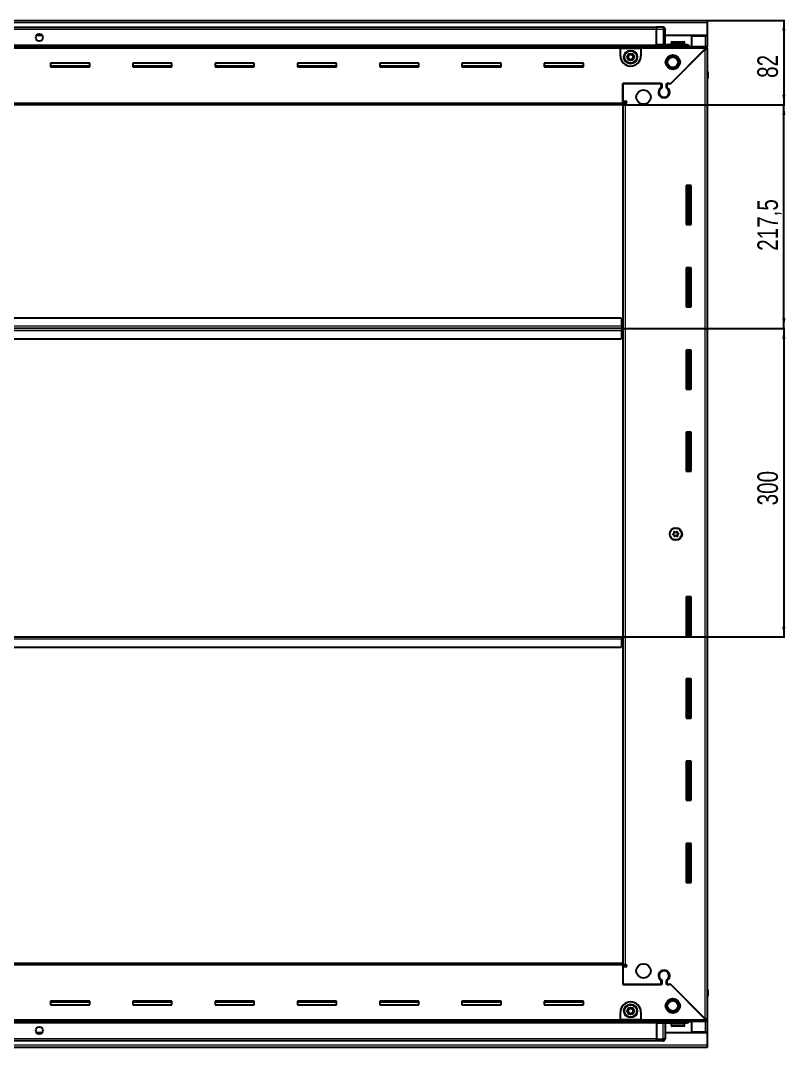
# Model space of a CAD drawing. Header units: millimetres. Extents: x 1219 to 6844, y -1844 to 1862.
# Drawn here: x 6100 to 6844, y 677 to 1676 of the extents above; entities that cross this region are included whole.
import ezdxf

# ---------------------------------------------------------------- set-up
doc = ezdxf.new("R2010")
doc.units = ezdxf.units.MM
doc.layers.add('FORMAT', color=7, linetype='Continuous')
doc.styles.add('SLDTEXTSTYLE0', font='TXT', dxfattribs={"width": 0.75})
doc.dimstyles.new('SLDDIMSTYLE0', dxfattribs={"dimtxt": 20, "dimasz": 10, "dimexe": 0, "dimexo": 0.0625, "dimgap": 5, "dimtad": 2, "dimdec": 1, "dimrnd": 1e-09, "dimzin": 12, "dimdsep": 46, "dimtxsty": 'SLDTEXTSTYLE0', "dimsah": 1, "dimcen": 0.09, "dimadec": 0, "dimazin": 3, "dimtfac": 1, "dimtofl": 0, "dimtmove": 0, "dimatfit": 3, "dimfxl": 0, "dimfrac": 2, "dimtolj": 1, "dimtzin": 12, "dimarcsym": 0})

# ---------------------------------------------------------------- blocks, each defined once
blk = doc.blocks.new('_D_7')
at = {"layer": 'FORMAT'}
for p, q in [((6768.05, 1675.82), (6843.54, 1675.82)), ((6842.54, 1675.82), (6842.54, 1593.82)), ((6686.05, 1593.82), (6843.54, 1593.82))]:
    blk.add_line(p, q, dxfattribs=at)
for points in [[(6842.54, 1675.82), (6841, 1665.82), (6844.07, 1665.82)], [(6842.54, 1593.82), (6844.07, 1603.82), (6841, 1603.82)]]:
    blk.add_solid(points, dxfattribs=at)
at = {"layer": 'FORMAT', "insert": (6816.75, 1620.05), "char_height": 20, "attachment_point": 1, "rotation": 90, "style": 'SLDTEXTSTYLE0'}
blk.add_mtext('82', dxfattribs=at)
blk = doc.blocks.new('_D_8')
at = {"layer": 'FORMAT'}
for p, q in [((6686.05, 1593.82), (6843.54, 1593.82)), ((6842.54, 1376.32), (6842.54, 1593.82)), ((6685.05, 1376.32), (6843.54, 1376.32))]:
    blk.add_line(p, q, dxfattribs=at)
for points in [[(6842.54, 1593.82), (6841, 1583.82), (6844.07, 1583.82)], [(6842.54, 1376.32), (6844.07, 1386.32), (6841, 1386.32)]]:
    blk.add_solid(points, dxfattribs=at)
at = {"layer": 'FORMAT', "insert": (6816.75, 1451.82), "char_height": 20, "attachment_point": 1, "rotation": 90, "style": 'SLDTEXTSTYLE0'}
blk.add_mtext('217,5', dxfattribs=at)
blk = doc.blocks.new('_D_9')
at = {"layer": 'FORMAT'}
for p, q in [((6685.05, 1376.32), (6843.54, 1376.32)), ((6842.54, 1376.32), (6842.54, 1076.32)), ((6685.05, 1076.32), (6843.54, 1076.32))]:
    blk.add_line(p, q, dxfattribs=at)
for points in [[(6842.54, 1376.32), (6841, 1366.32), (6844.07, 1366.32)], [(6842.54, 1076.32), (6844.07, 1086.32), (6841, 1086.32)]]:
    blk.add_solid(points, dxfattribs=at)
at = {"layer": 'FORMAT', "insert": (6816.75, 1204.16), "char_height": 20, "attachment_point": 1, "rotation": 90, "style": 'SLDTEXTSTYLE0'}
blk.add_mtext('300', dxfattribs=at)

msp = doc.modelspace()

# ---------------------------------------------------------------- linework, layer by layer
at = {"color": 7, "linetype": 'Continuous', "lineweight": 25}
for p, q in [((5369.04, 1675.82), (6768.04, 1675.82)), ((6718.54, 1669.17), (6078.54, 1669.17)), ((6718.54, 1669.32), (6718.54, 1669.32)), ((6725.04, 1669.32), (6718.54, 1669.32)), ((6725.04, 1669.32), (6718.54, 1669.32)), ((6718.54, 1669.32), (6718.54, 1667.32)), ((6768.04, 1675.82), (6768.04, 1673.72)), ((6768.04, 1673.72), (6768.04, 1661.32)), ((6121.41, 1661.32), (6115.66, 1661.32)), ((6718.54, 1652.32), (6718.54, 1667.32)), ((6727.04, 1667.32), (6727.04, 1667.32)), ((6727.04, 1652.32), (6727.04, 1667.32)), ((6768.04, 1661.32), (6727.04, 1661.32)), ((6753.04, 1650.57), (6753.04, 1660.82)), ((6753.04, 1660.82), (6765.94, 1660.82)), ((6765.94, 1660.82), (6768.04, 1660.82)), ((6766.54, 1660.82), (6766.54, 1661.32)), ((6768.04, 1660.82), (6768.04, 1661.32)), ((6768.04, 1660.82), (6768.04, 1650.57)), ((5418.54, 1651.17), (6718.54, 1651.17)), ((5453.54, 1650.57), (6683.54, 1650.57)), ((6683.54, 1648.47), (6683.54, 1650.57)), ((6683.54, 1650.57), (6703.54, 1650.57)), ((6683.54, 1649.07), (6703.54, 1649.07)), ((6683.54, 1641.57), (6683.54, 1648.47)), ((6703.54, 1650.57), (6767.04, 1650.57)), ((6703.54, 1650.57), (6703.54, 1648.47)), ((6703.54, 1648.47), (6703.54, 1641.57)), ((6718.54, 1652.32), (6718.54, 1651.82)), ((6747.54, 1652.32), (6718.54, 1652.32)), ((6718.54, 1652.29), (6718.61, 1650.57)), ((6732.54, 1614.57), (6766.44, 1648.47)), ((6733.04, 1654.22), (6733.04, 1652.32)), ((6733.84, 1655.02), (6745.24, 1655.02)), ((6746.04, 1652.32), (6746.04, 1654.22)), ((6766.54, 1648.57), (6768.04, 1648.57)), ((6767.04, 1649.07), (6767.04, 1650.57)), ((6767.04, 1650.57), (6768.04, 1650.57)), ((6767.04, 1649.07), (6768.04, 1649.07)), ((6768.04, 1649.07), (6768.04, 1650.57)), ((6768.04, 1649.07), (6768.04, 1648.57)), ((6768.04, 1648.57), (6768.04, 704.07)), ((6765.94, 1647.97), (6731.84, 1613.87)), ((6167.54, 1634.32), (6129.54, 1634.32)), ((6129.54, 1634.32), (6129.54, 1630.82)), ((6167.54, 1631.57), (6129.54, 1631.57)), ((6129.54, 1630.82), (6167.54, 1630.82)), ((6167.54, 1630.82), (6167.54, 1634.32)), ((6247.54, 1634.32), (6209.54, 1634.32)), ((6209.54, 1634.32), (6209.54, 1630.82)), ((6247.54, 1631.57), (6209.54, 1631.57)), ((6209.54, 1630.82), (6247.54, 1630.82)), ((6247.54, 1630.82), (6247.54, 1634.32)), ((6327.54, 1634.32), (6289.54, 1634.32)), ((6289.54, 1634.32), (6289.54, 1630.82)), ((6327.54, 1631.57), (6289.54, 1631.57)), ((6289.54, 1630.82), (6327.54, 1630.82)), ((6327.54, 1630.82), (6327.54, 1634.32)), ((6407.54, 1634.32), (6369.54, 1634.32)), ((6369.54, 1634.32), (6369.54, 1630.82)), ((6407.54, 1631.57), (6369.54, 1631.57)), ((6369.54, 1630.82), (6407.54, 1630.82)), ((6407.54, 1630.82), (6407.54, 1634.32)), ((6487.54, 1634.32), (6449.54, 1634.32)), ((6449.54, 1634.32), (6449.54, 1630.82)), ((6487.54, 1631.57), (6449.54, 1631.57)), ((6449.54, 1630.82), (6487.54, 1630.82)), ((6487.54, 1630.82), (6487.54, 1634.32)), ((6567.54, 1634.32), (6529.54, 1634.32)), ((6529.54, 1634.32), (6529.54, 1630.82)), ((6567.54, 1631.57), (6529.54, 1631.57)), ((6529.54, 1630.82), (6567.54, 1630.82)), ((6567.54, 1630.82), (6567.54, 1634.32)), ((6647.54, 1634.32), (6609.54, 1634.32)), ((6609.54, 1634.32), (6609.54, 1630.82)), ((6647.54, 1631.57), (6609.54, 1631.57)), ((6609.54, 1630.82), (6647.54, 1630.82)), ((6647.54, 1630.82), (6647.54, 1634.32)), ((6768.04, 1627.15), (6768.04, 1627.15)), ((6768.04, 1619.32), (6768.54, 1619.32)), ((6768.39, 733.32), (6768.39, 1619.32)), ((6768.54, 1625.82), (6768.54, 1619.32)), ((6768.54, 1619.32), (6768.54, 1625.82)), ((6768.54, 1619.32), (6768.54, 1619.32)), ((6768.54, 1619.32), (6768.54, 1619.32)), ((6686.04, 1614.57), (6723.74, 1614.57)), ((6686.04, 1595.92), (6686.04, 1614.57)), ((6686.04, 1614.57), (6686.04, 1597.32)), ((6723.04, 1614.57), (6686.04, 1614.57)), ((6723.04, 1614.57), (6723.04, 1610.68)), ((6723.74, 1614.57), (6723.74, 1610.29)), ((6728.34, 1614.57), (6732.54, 1614.57)), ((6728.34, 1610.29), (6728.34, 1614.57)), ((6731.14, 1614.57), (6729.04, 1614.57)), ((6729.04, 1610.68), (6729.04, 1614.57)), ((6731.84, 1613.87), (6731.14, 1614.57)), ((6728.04, 1601.71), (6728.04, 1600.95)), ((6686.04, 1593.82), (5451.04, 1593.82)), ((6686.04, 1597.32), (6688.89, 1597.32)), ((6688.04, 1596.32), (6686.04, 1596.32)), ((6686.04, 1595.92), (6686.04, 1593.82)), ((6686.04, 1595.32), (6688.14, 1595.32)), ((6686.04, 1593.82), (6686.04, 758.82)), ((6688.04, 1595.32), (6688.04, 1596.32)), ((6688.89, 1595.32), (6688.14, 1595.32)), ((6747.54, 1515.32), (6747.54, 1477.32)), ((6752.54, 1515.32), (6747.54, 1515.32)), ((6748.56, 1515.32), (6748.56, 1477.32)), ((6748.59, 1515.32), (6748.59, 1477.32)), ((6750.39, 1515.32), (6750.39, 1477.32)), ((6752.54, 1477.32), (6752.54, 1515.32)), ((6747.54, 1477.32), (6752.54, 1477.32)), ((6747.54, 1435.32), (6747.54, 1397.32)), ((6752.54, 1435.32), (6747.54, 1435.32)), ((6748.56, 1435.32), (6748.56, 1397.32)), ((6748.59, 1435.32), (6748.59, 1397.32)), ((6750.39, 1435.32), (6750.39, 1397.32)), ((6752.54, 1397.32), (6752.54, 1435.32)), ((6747.54, 1397.32), (6752.54, 1397.32)), ((6684.04, 1386.32), (5453.04, 1386.32)), ((6685.04, 1385.32), (6684.04, 1386.32)), ((6685.04, 1378.42), (6685.04, 1385.32)), ((6685.29, 1379.17), (6685.04, 1379.17)), ((6685.29, 1376.32), (6685.29, 1379.17)), ((6685.04, 1376.32), (5452.04, 1376.32)), ((6685.04, 1378.42), (6685.04, 1376.32)), ((6685.04, 1376.32), (6685.04, 1374.22)), ((6685.04, 1367.32), (6685.04, 1374.22)), ((6685.04, 1373.47), (6685.29, 1373.47)), ((6685.29, 1373.47), (6685.29, 1376.32)), ((6686.04, 1376.32), (6685.29, 1376.32)), ((5453.04, 1366.32), (6684.04, 1366.32)), ((6684.04, 1366.32), (6685.04, 1367.32)), ((6747.54, 1355.32), (6747.54, 1317.32)), ((6752.54, 1355.32), (6747.54, 1355.32)), ((6748.56, 1355.32), (6748.56, 1317.32)), ((6748.59, 1355.32), (6748.59, 1317.32)), ((6750.39, 1355.32), (6750.39, 1317.32)), ((6752.54, 1317.32), (6752.54, 1355.32)), ((6747.54, 1317.32), (6752.54, 1317.32)), ((6747.54, 1275.32), (6747.54, 1237.32)), ((6752.54, 1275.32), (6747.54, 1275.32)), ((6748.56, 1275.32), (6748.56, 1237.32)), ((6748.59, 1275.32), (6748.59, 1237.32)), ((6750.39, 1275.32), (6750.39, 1237.32)), ((6752.54, 1237.32), (6752.54, 1275.32)), ((6747.54, 1237.32), (6752.54, 1237.32)), ((6747.54, 1115.32), (6747.54, 1077.32)), ((6752.54, 1115.32), (6747.54, 1115.32)), ((6748.56, 1115.32), (6748.56, 1077.32)), ((6748.59, 1115.32), (6748.59, 1077.32)), ((6750.39, 1115.32), (6750.39, 1077.32)), ((6752.54, 1077.32), (6752.54, 1115.32)), ((5452.04, 1076.32), (6685.04, 1076.32)), ((6685.04, 1076.32), (6685.04, 1074.22)), ((6685.04, 1067.32), (6685.04, 1074.22)), ((6685.04, 1073.47), (6685.29, 1073.47)), ((6685.29, 1073.47), (6685.29, 1076.32)), ((6685.29, 1076.32), (6686.04, 1076.32)), ((6747.54, 1077.32), (6752.54, 1077.32)), ((5453.04, 1066.32), (6684.04, 1066.32)), ((6684.04, 1066.32), (6685.04, 1067.32)), ((6747.54, 1035.32), (6747.54, 997.32)), ((6752.54, 1035.32), (6747.54, 1035.32)), ((6748.56, 1035.32), (6748.56, 997.32)), ((6748.59, 1035.32), (6748.59, 997.32)), ((6750.39, 1035.32), (6750.39, 997.32)), ((6752.54, 997.32), (6752.54, 1035.32)), ((6747.54, 997.32), (6752.54, 997.32)), ((6747.54, 955.32), (6747.54, 917.32)), ((6752.54, 955.32), (6747.54, 955.32)), ((6748.56, 955.32), (6748.56, 917.32)), ((6748.59, 955.32), (6748.59, 917.32)), ((6750.39, 955.32), (6750.39, 917.32)), ((6752.54, 917.32), (6752.54, 955.32)), ((6747.54, 917.32), (6752.54, 917.32)), ((6747.54, 875.32), (6747.54, 837.32)), ((6752.54, 875.32), (6747.54, 875.32)), ((6748.56, 875.32), (6748.56, 837.32)), ((6748.59, 875.32), (6748.59, 837.32)), ((6750.39, 875.32), (6750.39, 837.32)), ((6752.54, 837.32), (6752.54, 875.32)), ((6747.54, 837.32), (6752.54, 837.32)), ((5451.04, 758.82), (6686.04, 758.82)), ((6686.04, 758.82), (6686.04, 756.72)), ((6688.14, 757.32), (6686.04, 757.32)), ((6686.04, 756.72), (6686.04, 738.07)), ((6686.04, 756.32), (6688.04, 756.32)), ((6686.04, 755.32), (6686.04, 738.07)), ((6688.89, 755.32), (6686.04, 755.32)), ((6688.04, 756.32), (6688.04, 757.32)), ((6688.14, 757.32), (6688.89, 757.32)), ((6728.04, 751.7), (6728.04, 750.94)), ((6723.04, 741.96), (6723.04, 738.07)), ((6723.74, 742.36), (6723.74, 738.07)), ((6728.34, 738.07), (6728.34, 742.36)), ((6729.04, 738.07), (6729.04, 741.96)), ((6723.74, 738.07), (6686.04, 738.07)), ((6686.04, 738.07), (6723.04, 738.07)), ((6732.54, 738.07), (6728.34, 738.07)), ((6729.04, 738.07), (6731.14, 738.07)), ((6731.14, 738.07), (6731.84, 738.77)), ((6731.84, 738.77), (6765.94, 704.67)), ((6766.44, 704.17), (6732.54, 738.07)), ((6768.04, 733.32), (6768.54, 733.32)), ((6768.54, 733.32), (6768.54, 733.32)), ((6768.54, 726.82), (6768.54, 733.32)), ((6768.54, 733.32), (6768.54, 726.82)), ((6167.54, 721.82), (6129.54, 721.82)), ((6129.54, 721.82), (6129.54, 718.32)), ((6129.54, 721.07), (6167.54, 721.07)), ((6167.54, 718.32), (6167.54, 721.82)), ((6247.54, 721.82), (6209.54, 721.82)), ((6209.54, 721.82), (6209.54, 718.32)), ((6209.54, 721.07), (6247.54, 721.07)), ((6247.54, 718.32), (6247.54, 721.82)), ((6327.54, 721.82), (6289.54, 721.82)), ((6289.54, 721.82), (6289.54, 718.32)), ((6289.54, 721.07), (6327.54, 721.07)), ((6327.54, 718.32), (6327.54, 721.82)), ((6407.54, 721.82), (6369.54, 721.82)), ((6369.54, 721.82), (6369.54, 718.32)), ((6369.54, 721.07), (6407.54, 721.07)), ((6407.54, 718.32), (6407.54, 721.82)), ((6487.54, 721.82), (6449.54, 721.82)), ((6449.54, 721.82), (6449.54, 718.32)), ((6449.54, 721.07), (6487.54, 721.07)), ((6487.54, 718.32), (6487.54, 721.82)), ((6567.54, 721.82), (6529.54, 721.82)), ((6529.54, 721.82), (6529.54, 718.32)), ((6529.54, 721.07), (6567.54, 721.07)), ((6567.54, 718.32), (6567.54, 721.82)), ((6647.54, 721.82), (6609.54, 721.82)), ((6609.54, 721.82), (6609.54, 718.32)), ((6609.54, 721.07), (6647.54, 721.07)), ((6647.54, 718.32), (6647.54, 721.82)), ((6129.54, 718.32), (6167.54, 718.32)), ((6209.54, 718.32), (6247.54, 718.32)), ((6289.54, 718.32), (6327.54, 718.32)), ((6369.54, 718.32), (6407.54, 718.32)), ((6449.54, 718.32), (6487.54, 718.32)), ((6529.54, 718.32), (6567.54, 718.32)), ((6609.54, 718.32), (6647.54, 718.32)), ((6683.54, 704.17), (6683.54, 711.07)), ((6703.54, 711.07), (6703.54, 704.17)), ((6718.54, 701.47), (5418.54, 701.47)), ((6683.54, 702.07), (5453.54, 702.07)), ((6683.54, 702.07), (6683.54, 704.17)), ((6703.54, 703.57), (6683.54, 703.57)), ((6703.54, 702.07), (6683.54, 702.07)), ((6703.54, 704.17), (6703.54, 702.07)), ((6767.04, 702.07), (6703.54, 702.07)), ((6718.61, 702.07), (6718.54, 700.36)), ((6718.54, 700.32), (6718.54, 700.82)), ((6747.54, 700.32), (6718.54, 700.32)), ((6718.54, 700.32), (6718.54, 685.32)), ((6727.04, 700.32), (6727.04, 685.32)), ((6733.04, 700.32), (6733.04, 698.42)), ((6746.04, 698.42), (6746.04, 700.32)), ((6753.04, 691.82), (6753.04, 702.07)), ((6766.54, 704.07), (6768.04, 704.07)), ((6767.04, 703.57), (6767.04, 702.07)), ((6768.04, 703.57), (6767.04, 703.57)), ((6768.04, 702.07), (6767.04, 702.07)), ((6768.04, 704.07), (6768.04, 703.57)), ((6768.04, 703.57), (6768.04, 702.07)), ((6768.04, 702.07), (6768.04, 691.82)), ((6115.66, 691.32), (6121.41, 691.32)), ((6727.04, 691.32), (6768.04, 691.32)), ((6740.83, 697.62), (6733.84, 697.62)), ((6745.24, 697.62), (6740.83, 697.62)), ((6765.94, 691.82), (6753.04, 691.82)), ((6768.04, 691.82), (6765.94, 691.82)), ((6766.54, 691.32), (6766.54, 691.82)), ((6768.04, 691.32), (6768.04, 691.82)), ((6768.04, 691.32), (6768.04, 678.92)), ((5418.54, 683.47), (6718.54, 683.47)), ((6718.54, 683.32), (6718.54, 685.32)), ((6725.04, 683.32), (6718.54, 683.32)), ((6718.54, 683.32), (6718.54, 683.32)), ((6718.54, 683.32), (6718.54, 683.32)), ((6725.04, 683.32), (6718.54, 683.32)), ((6726.36, 683.82), (6726.36, 683.82)), ((6768.04, 676.82), (5369.04, 676.82)), ((6768.04, 678.92), (6768.04, 676.82))]:
    msp.add_line(p, q, dxfattribs=at)
at = {"color": 8, "linetype": 'Continuous', "lineweight": 18}
for p, q in [((6768.04, 1673.72), (5369.04, 1673.72)), ((6725.04, 1669.32), (6725.04, 1667.32)), ((6718.54, 1667.17), (6078.54, 1667.17)), ((6718.54, 1667.32), (6725.04, 1667.32)), ((6727.04, 1667.32), (6725.04, 1667.32)), ((6725.04, 1667.32), (6725.04, 1652.32)), ((6765.94, 1661.32), (6765.94, 1660.82)), ((6765.94, 1660.82), (6765.94, 1650.57)), ((6718.54, 1650.59), (5418.54, 1650.59)), ((6683.54, 1648.47), (5453.54, 1648.47)), ((6718.54, 1651.82), (6078.54, 1651.82)), ((6683.54, 1648.47), (6703.54, 1648.47)), ((6766.44, 1648.47), (6703.54, 1648.47)), ((6733.04, 1654.22), (6746.04, 1654.22)), ((6765.94, 704.67), (6765.94, 1647.97)), ((6768.04, 1625.82), (6768.54, 1625.82)), ((5451.04, 1595.92), (6686.04, 1595.92)), ((6688.14, 1595.32), (6688.14, 757.32)), ((6749.8, 1477.32), (6749.8, 1515.32)), ((6751.04, 1477.32), (6751.04, 1515.32)), ((6749.8, 1397.32), (6749.8, 1435.32)), ((6751.04, 1397.32), (6751.04, 1435.32)), ((6685.04, 1378.42), (5452.04, 1378.42)), ((5452.04, 1374.22), (6685.04, 1374.22)), ((6749.8, 1317.32), (6749.8, 1355.32)), ((6751.04, 1317.32), (6751.04, 1355.32)), ((6749.8, 1237.32), (6749.8, 1275.32)), ((6751.04, 1237.32), (6751.04, 1275.32)), ((6749.8, 1077.32), (6749.8, 1115.32)), ((6751.04, 1077.32), (6751.04, 1115.32)), ((5452.04, 1074.22), (6685.04, 1074.22)), ((6749.8, 997.32), (6749.8, 1035.32)), ((6751.04, 997.32), (6751.04, 1035.32)), ((6749.8, 917.32), (6749.8, 955.32)), ((6751.04, 917.32), (6751.04, 955.32)), ((6749.8, 837.32), (6749.8, 875.32)), ((6751.04, 837.32), (6751.04, 875.32)), ((6686.04, 756.72), (5451.04, 756.72)), ((6768.04, 726.82), (6768.54, 726.82)), ((5418.54, 702.06), (6718.54, 702.06)), ((5418.54, 700.82), (6718.54, 700.82)), ((5453.54, 704.17), (6683.54, 704.17)), ((6703.54, 704.17), (6683.54, 704.17)), ((6703.54, 704.17), (6766.44, 704.17)), ((6725.04, 685.32), (6725.04, 700.32)), ((6765.94, 702.07), (6765.94, 691.82)), ((6741.01, 698.42), (6733.04, 698.42)), ((6746.04, 698.42), (6741.01, 698.42)), ((6765.94, 691.82), (6765.94, 691.32)), ((5418.54, 685.47), (6718.54, 685.47)), ((6718.54, 685.32), (6725.04, 685.32)), ((6727.04, 685.32), (6725.04, 685.32)), ((6725.04, 683.32), (6725.04, 685.32)), ((6768.04, 678.92), (5369.04, 678.92))]:
    msp.add_line(p, q, dxfattribs=at)
at = {"color": 7, "linetype": 'Continuous', "lineweight": 25, "flags": 128}
msp.add_lwpolyline([(6726.89, 1668.08), (6727, 1667.71), (6727.04, 1667.32)], dxfattribs=at)
at = {"color": 7, "linetype": 'Continuous', "lineweight": 25}
for centre, radius in [((6118.54, 1659.32), 3.5), ((6693.54, 1640.32), 6.5), ((6693.54, 1640.32), 3.46), ((6734.54, 1635.32), 7), ((6734.54, 1635.32), 6.02), ((6734.54, 1635.32), 5.1), ((6706.04, 1601.32), 7), ((6737.54, 1176.32), 6), ((6737.39, 1176.32), 5.79), ((6737.39, 1176.32), 1.85), ((6706.04, 751.32), 7), ((6734.54, 717.32), 7), ((6734.54, 717.32), 6.03), ((6734.54, 717.32), 5.1), ((6693.54, 712.32), 6.5), ((6693.54, 712.32), 3.46), ((6118.54, 693.32), 3.5)]:
    msp.add_circle(centre, radius, dxfattribs=at)
at = {"color": 8, "linetype": 'Continuous', "lineweight": 18}
for centre in [(6693.54, 1640.32), (6693.54, 712.32)]:
    msp.add_circle(centre, 5.7, dxfattribs=at)
at = {"color": 7, "linetype": 'Continuous', "lineweight": 25}
for centre, radius, start, end in [((6725.04, 1667.32), 2, 0, 90), ((6727.24, 1652.52), 0.2, 180, 270), ((6733.84, 1654.22), 0.8, 90, 180), ((6745.24, 1654.22), 0.8, 0, 90), ((6693.54, 1641.57), 10, 180, 270), ((6693.54, 1640.32), 2.5, 160.11158, 220.11158), ((6693.54, 1640.32), 2.5, 100.11158, 160.11158), ((6693.54, 1640.32), 2.5, 220.11158, 280.11158), ((6693.54, 1640.32), 2.5, 40.11158, 100.11158), ((6693.54, 1641.57), 10, 270, 0), ((6693.54, 1640.32), 2.5, 280.11158, 340.11158), ((6693.54, 1640.32), 2.5, 340.11158, 40.11158), ((6766.54, 1625.82), 2, 0, 41.40962), ((6726.04, 1606.07), 5.5, 123.05573, 56.94427), ((6726.04, 1606.07), 4.8, 118.63099, 61.36901), ((6688.89, 1596.32), 1, 270, 90), ((6688.89, 756.32), 1, 270, 90), ((6726.04, 746.57), 5.5, 303.05573, 236.94427), ((6726.04, 746.57), 4.8, 298.63099, 241.36901), ((6693.54, 711.07), 10, 90, 180), ((6693.54, 711.07), 10, 0, 90), ((6766.54, 726.82), 2, 318.59038, 0), ((6693.54, 712.32), 2.5, 147.04236, 207.04236), ((6693.54, 712.32), 2.5, 207.04236, 267.04236), ((6693.54, 712.32), 2.5, 87.04236, 147.04236), ((6693.54, 712.32), 2.5, 267.04236, 327.04236), ((6693.54, 712.32), 2.5, 27.04236, 87.04236), ((6693.54, 712.32), 2.5, 327.04236, 27.04236), ((6727.24, 700.12), 0.2, 90, 180), ((6733.84, 698.42), 0.8, 180, 270), ((6745.24, 698.42), 0.8, 270, 360), ((6725.04, 685.32), 2, 270, 0), ((6725.04, 685.32), 2, 270, 288.58003), ((6725.04, 685.32), 2, 303.94202, 311.40962)]:
    msp.add_arc(centre, radius, start, end, dxfattribs=at)
for points, knots in [([(6718.54, 1652.32), (6718.54, 1652.29), (6718.54, 1652.21), (6718.54, 1651.59), (6718.54, 1651.03), (6718.54, 1650.66), (6718.54, 1650.65)], [0, 0, 0, 0, 0.330266, 0.660532, 0.990799, 1, 1, 1, 1]), ([(6750.75, 1650.57), (6750.63, 1650.77), (6750.24, 1651.42), (6749.09, 1652.13), (6748.05, 1652.26), (6747.54, 1652.32)], [0, 0, 0, 0, 0.18225, 0.591125, 1, 1, 1, 1]), ([(6765.94, 1647.97), (6766.19, 1648.02), (6766.68, 1648.11), (6767.32, 1648.24), (6767.79, 1648.37), (6768.01, 1648.48), (6768.03, 1648.55), (6768.04, 1648.57)], [0, 0, 0, 0, 0.230255, 0.448522, 0.666786, 0.88505, 1, 1, 1, 1]), ([(6767.04, 1650.57), (6766.99, 1650.55), (6766.9, 1650.49), (6766.77, 1650.1), (6766.64, 1649.54), (6766.53, 1648.96), (6766.46, 1648.6), (6766.44, 1648.47)], [0, 0, 0, 0, 0.230255, 0.448522, 0.666786, 0.88505, 1, 1, 1, 1]), ([(6690.69, 1639.82), (6690.74, 1639.93), (6690.94, 1640.5), (6691.28, 1641.43), (6691.56, 1642.21), (6691.68, 1642.53)], [0, 0, 0, 0, 0.133125, 0.637099, 1, 1, 1, 1]), ([(6692.55, 1637.61), (6692.22, 1638), (6691.6, 1638.74), (6690.98, 1639.48), (6690.69, 1639.82)], [0, 0, 0, 0, 0.534686, 1, 1, 1, 1]), ([(6691.68, 1642.53), (6692.18, 1642.62), (6693.13, 1642.79), (6694.08, 1642.96), (6694.52, 1643.04)], [0, 0, 0, 0, 0.534686, 1, 1, 1, 1]), ([(6694.52, 1643.04), (6694.85, 1642.64), (6695.47, 1641.91), (6696.09, 1641.17), (6696.38, 1640.83)], [0, 0, 0, 0, 0.534686, 1, 1, 1, 1]), ([(6696.38, 1640.83), (6696.26, 1640.51), (6695.98, 1639.73), (6695.64, 1638.8), (6695.44, 1638.23), (6695.4, 1638.12)], [0, 0, 0, 0, 0.362901, 0.866875, 1, 1, 1, 1]), ([(6695.4, 1638.12), (6694.89, 1638.03), (6693.94, 1637.86), (6692.99, 1637.69), (6692.55, 1637.61)], [0, 0, 0, 0, 0.534686, 1, 1, 1, 1]), ([(6735.75, 1178.6), (6735.74, 1178.59), (6735.72, 1178.57), (6735.71, 1178.51), (6735.7, 1178.37), (6735.76, 1177.98), (6735.83, 1177.45), (6735.6, 1176.86), (6735.2, 1176.53), (6734.87, 1176.32), (6734.68, 1176.18), (6734.62, 1176.11), (6734.6, 1176.07), (6734.6, 1176.03), (6734.61, 1176), (6734.66, 1175.95), (6734.9, 1175.82), (6735.35, 1175.67), (6735.94, 1175.29), (6736.12, 1174.6), (6736.12, 1174.12), (6736.17, 1173.86), (6736.2, 1173.8), (6736.23, 1173.77), (6736.26, 1173.76), (6736.29, 1173.76), (6736.33, 1173.78), (6736.41, 1173.81), (6736.59, 1173.94), (6736.89, 1174.18), (6737.33, 1174.46), (6737.96, 1174.49), (6738.44, 1174.25), (6738.79, 1174.08), (6738.94, 1174.03), (6739, 1174.04), (6739.03, 1174.05), (6739.05, 1174.08), (6739.07, 1174.14), (6739.07, 1174.28), (6739.02, 1174.66), (6738.94, 1175.2), (6739.18, 1175.79), (6739.57, 1176.11), (6739.9, 1176.33), (6740.1, 1176.47), (6740.16, 1176.54), (6740.17, 1176.58), (6740.17, 1176.61), (6740.16, 1176.64), (6740.11, 1176.7), (6739.87, 1176.82), (6739.43, 1176.98), (6738.83, 1177.36), (6738.65, 1178.05), (6738.65, 1178.53), (6738.6, 1178.79), (6738.57, 1178.85), (6738.55, 1178.87), (6738.52, 1178.88), (6738.48, 1178.88), (6738.44, 1178.87), (6738.36, 1178.83), (6738.18, 1178.7), (6737.88, 1178.46), (6737.44, 1178.19), (6736.81, 1178.15), (6736.33, 1178.4), (6735.98, 1178.57), (6735.83, 1178.61), (6735.78, 1178.61), (6735.76, 1178.6), (6735.75, 1178.6)], [0, 0, 0, 0, 0.002009, 0.00442, 0.009365, 0.025528, 0.067705, 0.095786, 0.124646, 0.150342, 0.160519, 0.163394, 0.165697, 0.167245, 0.168874, 0.17077, 0.178606, 0.211994, 0.249994, 0.287995, 0.321383, 0.329219, 0.331115, 0.332744, 0.334292, 0.336217, 0.338535, 0.341318, 0.349662, 0.375358, 0.404217, 0.432298, 0.474475, 0.490639, 0.496669, 0.49844, 0.5, 0.502009, 0.50442, 0.509365, 0.525528, 0.567705, 0.595786, 0.624646, 0.650342, 0.660519, 0.663394, 0.665697, 0.667245, 0.668874, 0.67077, 0.678606, 0.711994, 0.749994, 0.787995, 0.821383, 0.829219, 0.831115, 0.832744, 0.834292, 0.836217, 0.838535, 0.841318, 0.849662, 0.875358, 0.904217, 0.932298, 0.974475, 0.990639, 0.996669, 0.99844, 1, 1, 1, 1]), ([(6690.65, 712.47), (6690.93, 712.91), (6691.46, 713.71), (6691.98, 714.52), (6692.22, 714.89)], [0, 0, 0, 0, 0.534686, 1, 1, 1, 1]), ([(6691.97, 709.9), (6691.73, 710.36), (6691.29, 711.22), (6690.86, 712.07), (6690.65, 712.47)], [0, 0, 0, 0, 0.534686, 1, 1, 1, 1]), ([(6694.85, 709.75), (6694.5, 709.77), (6693.68, 709.81), (6692.69, 709.86), (6692.09, 709.89), (6691.97, 709.9)], [0, 0, 0, 0, 0.362901, 0.866875, 1, 1, 1, 1]), ([(6692.22, 714.89), (6692.35, 714.89), (6692.95, 714.86), (6693.94, 714.81), (6694.76, 714.76), (6695.11, 714.75)], [0, 0, 0, 0, 0.133125, 0.637099, 1, 1, 1, 1]), ([(6696.42, 712.17), (6696.14, 711.74), (6695.61, 710.93), (6695.09, 710.13), (6694.85, 709.75)], [0, 0, 0, 0, 0.534686, 1, 1, 1, 1]), ([(6695.11, 714.75), (6695.34, 714.29), (6695.78, 713.43), (6696.22, 712.57), (6696.42, 712.17)], [0, 0, 0, 0, 0.5346859, 1, 1, 1, 1]), ([(6718.54, 700.32), (6718.54, 700.36), (6718.54, 700.44), (6718.54, 701.05), (6718.54, 701.63), (6718.54, 702.03), (6718.54, 702.06)], [0, 0, 0, 0, 0.324279, 0.648558, 0.972836, 1, 1, 1, 1]), ([(6750.75, 702.07), (6750.63, 701.87), (6750.24, 701.22), (6749.09, 700.51), (6748.05, 700.39), (6747.54, 700.32)], [0, 0, 0, 0, 0.1822499, 0.5911249, 1, 1, 1, 1]), ([(6768.04, 704.07), (6768.01, 704.12), (6767.96, 704.21), (6767.56, 704.34), (6767.01, 704.47), (6766.43, 704.58), (6766.06, 704.65), (6765.94, 704.67)], [0, 0, 0, 0, 0.230255, 0.448522, 0.666786, 0.88505, 1, 1, 1, 1]), ([(6766.44, 704.17), (6766.48, 703.92), (6766.57, 703.43), (6766.71, 702.79), (6766.84, 702.32), (6766.95, 702.1), (6767.01, 702.08), (6767.04, 702.07)], [0, 0, 0, 0, 0.2302553, 0.4485219, 0.6667858, 0.8850496, 1, 1, 1, 1])]:
    msp.add_open_spline(points, degree=3, knots=knots, dxfattribs=at)
at = {"color": 8, "linetype": 'Continuous', "lineweight": 18}
for points, knots in [([(6747.54, 1652.32), (6747.54, 1652.28), (6747.54, 1652.2), (6747.54, 1651.77), (6747.54, 1651.31), (6747.54, 1650.9), (6747.54, 1650.63), (6747.54, 1650.57)], [0, 0, 0, 0, 0.359753, 0.553414, 0.751185, 0.948956, 1, 1, 1, 1]), ([(6747.54, 700.32), (6747.54, 700.37), (6747.54, 700.44), (6747.54, 700.88), (6747.54, 701.33), (6747.54, 701.75), (6747.54, 702.02), (6747.54, 702.07)], [0, 0, 0, 0, 0.3597529, 0.5534142, 0.7511852, 0.9489563, 1, 1, 1, 1])]:
    msp.add_open_spline(points, degree=3, knots=knots, dxfattribs=at)
at = {"color": 7, "linetype": 'Continuous', "lineweight": 25}
for points in [[(6765.94, 1647.97), (6766.01, 1648.02), (6766.17, 1648.12), (6766.37, 1648.27), (6766.51, 1648.42), (6766.53, 1648.52), (6766.54, 1648.57)], [(6767.04, 1649.07), (6766.99, 1649.06), (6766.89, 1649.05), (6766.74, 1648.91), (6766.59, 1648.71), (6766.49, 1648.55), (6766.44, 1648.47)], [(6766.54, 704.07), (6766.53, 704.12), (6766.51, 704.22), (6766.37, 704.37), (6766.17, 704.52), (6766.01, 704.62), (6765.94, 704.67)], [(6766.44, 704.17), (6766.49, 704.09), (6766.59, 703.94), (6766.74, 703.74), (6766.89, 703.6), (6766.99, 703.58), (6767.04, 703.57)]]:
    msp.add_open_spline(points, degree=3, dxfattribs=at)

# ---------------------------------------------------------------- dimensions: what is measured, and where the dimension line sits
at = {"layer": 'FORMAT'}
for base, p1, p2, picture, middle in [((6842.54, 1593.82), (6768.04, 1675.82), (6686.04, 1593.82), '_D_7', (6842.54, 1634.82)), ((6842.54, 1593.82), (6685.04, 1376.32), (6686.04, 1593.82), '_D_8', (6842.54, 1485.07)), ((6842.54, 1076.32), (6685.04, 1376.32), (6685.04, 1076.32), '_D_9', (6842.54, 1226.32))]:
    dim = msp.add_linear_dim(base=base, p1=p1, p2=p2, angle=90, dimstyle='SLDDIMSTYLE0', dxfattribs=at)
    dim.commit()
    dim.dimension.update_dxf_attribs({"geometry": picture, "text_midpoint": middle, "dimtype": 160})

doc.saveas('drawing.dxf')
